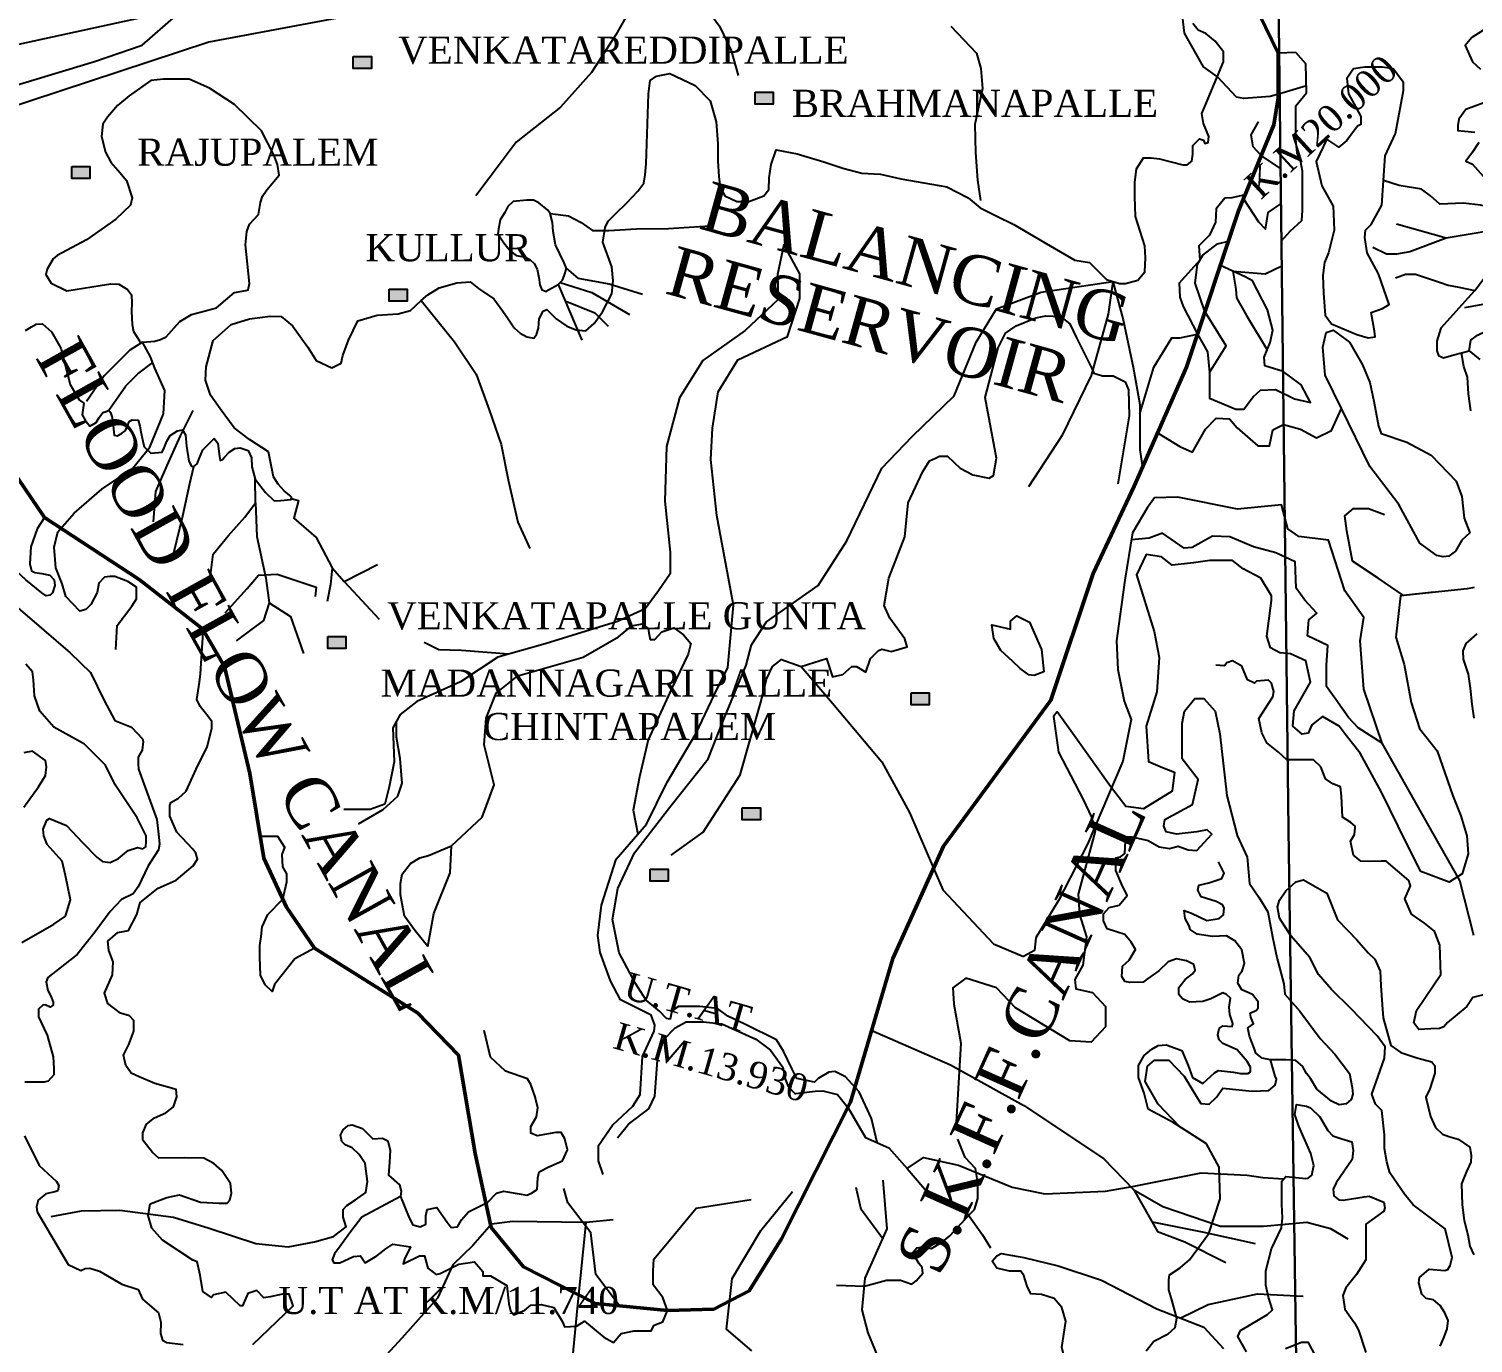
# Model space of a CAD drawing. Header units: millimetres. Extents: x 46 to 1858, y 42 to 1542.
# Drawn here: x 477.7 to 770.1, y 908.5 to 1174.5 of the extents above; entities that cross this region are included whole.
import ezdxf

# ---------------------------------------------------------------- set-up
doc = ezdxf.new("R2010")
doc.units = ezdxf.units.MM
doc.header["$MEASUREMENT"] = 0
for name, color, linetype in [('CONTOUR', 31, 'Continuous'), ('NALA', 4, 'Continuous'), ('TEXT', 7, 'Continuous')]:
    doc.layers.add(name, color=color, linetype=linetype)
for name, color, linetype, lineweight in [('FLOODFLOWCANAL', 4, 'Continuous', 50), ('RIVER', 4, 'Continuous', 25), ('ROAD', 1, 'Continuous', 25), ('TITLE', 7, 'Continuous', 30)]:
    doc.layers.add(name, color=color, linetype=linetype, lineweight=lineweight)
doc.styles.get("Standard").update_dxf_attribs({"font": 'times.ttf'})

msp = doc.modelspace()

# ---------------------------------------------------------------- hatches: boundary and pattern name
at = {"layer": 'TEXT'}
for points in [[(547.04, 1168.93), (543.38, 1168.93), (543.38, 1166.49), (547.04, 1166.49)], [(628.37, 1161.69), (624.7, 1161.69), (624.7, 1159.25), (628.37, 1159.25)], [(490.06, 1146.68), (486.4, 1146.68), (486.4, 1144.24), (490.06, 1144.24)], [(554.3, 1121.85), (550.63, 1121.85), (550.63, 1119.41), (554.3, 1119.41)], [(541.86, 1051.49), (538.2, 1051.49), (538.2, 1049.05), (541.86, 1049.05)], [(659.97, 1040.11), (656.3, 1040.11), (656.3, 1037.67), (659.97, 1037.67)], [(625.78, 1016.83), (622.11, 1016.83), (622.11, 1014.39), (625.78, 1014.39)], [(607.13, 1004.42), (603.47, 1004.42), (603.47, 1001.98), (607.13, 1001.98)]]:
    msp.add_hatch(color=256, dxfattribs=at).paths.add_polyline_path(points)

# ---------------------------------------------------------------- linework, layer by layer
at = {"layer": 'CONTOUR'}
for points in [[(477.01, 1113.45), (478.22, 1114.19), (479.16, 1114.73), (480.44, 1114.79), (482.32, 1113.18), (484.2, 1109.89), (486.08, 1102.51), (487.49, 1100.1), (487.96, 1099.36), (488.86, 1098.72), (488.47, 1096.36), (489.1, 1095.27), (490.04, 1094.09), (491.3, 1094.8), (491.92, 1095.81), (492.71, 1096.83), (493.34, 1097.07), (493.89, 1097.3), (494.2, 1096.83), (494.59, 1095.81), (494.75, 1094.17), (494.91, 1092.84), (494.99, 1092.29), (495.61, 1092.13), (496.48, 1092.6), (497.19, 1093.15), (497.73, 1094.17), (497.97, 1094.95), (498.6, 1095.34), (499.85, 1095.27), (500.17, 1094.09), (500.4, 1092.91), (500.8, 1091.03), (501.03, 1089.93), (502.37, 1088.6), (504.72, 1088.84), (505.11, 1089.7), (505.66, 1091.03), (506.29, 1092.21), (507.78, 1093.15), (508.8, 1093.31), (509.43, 1092.36), (509.59, 1090.01), (510.06, 1087.03), (510.61, 1086.01), (511.08, 1085.94), (511.79, 1086.48), (512.26, 1087.66), (512.89, 1089.31), (515.24, 1091.58), (515.95, 1090.64), (516.26, 1088.44), (516.42, 1087.11), (516.89, 1087.35), (517.28, 1087.82), (518.23, 1088.84), (519.4, 1089.54), (520.5, 1089.7), (522.07, 1089.15), (522.78, 1087.66), (522.86, 1085.86), (523.49, 1083.35), (525.61, 1080.68), (527.33, 1078.96), (528.63, 1079.04), (530.78, 1079.23), (530.88, 1079.7), (530.5, 1080.07), (529.38, 1081.01), (528.16, 1082.32), (527.22, 1083.81), (526.19, 1088.87), (522.35, 1091.4), (519.25, 1093.74), (516.44, 1097.58), (514.47, 1100.39), (513.44, 1103.38), (513.63, 1106.1), (515.03, 1111.4), (518.69, 1114.68), (522.35, 1115.8), (526.56, 1116.37), (528.81, 1116.27), (531.06, 1114.4), (534.16, 1110.09), (535.84, 1107.38), (539.03, 1105.88), (540.91, 1106.82), (541.28, 1108.41), (542.41, 1111.5), (544.28, 1115.43), (548.22, 1116.55), (552.44, 1116.83), (554.97, 1117.49), (557.12, 1119.55), (558.44, 1120.67), (560.78, 1122.08), (564.34, 1123.11), (567.06, 1123.29), (568.75, 1121.98), (571.84, 1119.83), (573.62, 1117.39), (574.75, 1115.8), (575.96, 1114.02), (577.18, 1112.9), (578.5, 1112.15), (579.9, 1111.87), (580.46, 1112.62), (580.84, 1113.93), (581.03, 1115.8), (581.78, 1117.39), (582.53, 1117.68), (584.45, 1115.82), (586.61, 1114.32), (588.48, 1113.57), (590.45, 1113.39), (592.14, 1114.89), (593.83, 1117.23), (595.7, 1120.88), (595.98, 1123.5), (595.7, 1126.31), (593.92, 1131.36), (594.39, 1134.27), (594.95, 1135.58), (596.45, 1137.07), (598.7, 1139.23), (600.95, 1141.66), (602.17, 1143.25), (602.45, 1144.94), (602.64, 1147.18), (603.13, 1161.37), (603.5, 1164.09), (604.72, 1164.93), (607.44, 1165.49), (612.59, 1163.06), (615.59, 1159.97), (616.81, 1155.66), (617.19, 1151.26), (617.19, 1147.7), (617.38, 1144.61), (617.66, 1142.37), (618.59, 1140.68), (621.03, 1139.56), (623.47, 1139.56), (626.47, 1140.68), (627.5, 1141.99), (627.59, 1144.33), (627.97, 1147.05), (629, 1150.04), (633.22, 1149.2), (638.65, 1147.61), (642.5, 1146.3), (646.34, 1145.27), (650.09, 1145.08), (654.21, 1144.14), (663.5, 1142.55), (667.81, 1140.31), (670.24, 1138.25), (673.53, 1136.66), (677.09, 1134.88), (684.43, 1130.62), (689.42, 1127.66), (692.39, 1127.19), (695.82, 1123.77), (698.47, 1122.99), (699.72, 1122.99), (702.21, 1123.61), (703.62, 1125.32), (703.77, 1128.13), (703.62, 1130.62), (701.74, 1136.54), (701.59, 1140.59), (701.59, 1143.39), (701.9, 1146.2), (703.3, 1148.38), (704.86, 1148.38), (706.58, 1148.22), (711.26, 1146.97), (712.19, 1146.97), (713.13, 1147.75), (713.29, 1149.15), (713.29, 1150.87), (714.69, 1152.27), (715.47, 1151.96), (715.78, 1151.33), (716.4, 1151.49), (716.56, 1152.74), (715.47, 1155.38), (715.16, 1157.41), (715.78, 1158.81), (719.55, 1167.83), (719.55, 1169.86), (717.84, 1172.04), (715.96, 1173.59), (714.41, 1174.22), (713.31, 1175.62)], [(772.38, 1174.39), (769.76, 1172.75), (768.45, 1171.12), (769.92, 1167.85), (771.56, 1166.38)], [(772.22, 1159.51), (768.61, 1158.2), (767.14, 1156.24), (766.98, 1154.93), (766.98, 1153.95), (770.42, 1153.63)], [(771.23, 1151.5), (769.92, 1149.54), (768.61, 1147.74), (769.92, 1147.09), (773.69, 1142.87)], [(770.9, 1122.11), (763.54, 1113.93), (762.72, 1111.32), (762.72, 1109.36), (763.05, 1108.38), (764.03, 1107.89), (766.16, 1108.54), (769.27, 1109.36), (771.4, 1107.56)], [(770.28, 1061.42), (768.84, 1061.18), (755.37, 1059.71), (754.41, 1051.34), (756.09, 1045.83), (757.53, 1038.17), (759.21, 1032.9), (762.8, 1028.36), (765.92, 1019.26), (767.6, 1015.19), (768.79, 1011.12), (769.03, 1007.53), (767.84, 1003.46), (765.2, 1001.78), (759.45, 1003.94), (756.57, 1009.68), (751.54, 1019.98), (747.22, 1027.88), (744.35, 1031.47), (742.91, 1033.38), (739.55, 1035.3), (737.4, 1033.62), (736.68, 1031.95), (735.48, 1031.71), (733.56, 1033.38), (733.8, 1036.49), (737.16, 1042.24), (736.2, 1046.55), (733.08, 1047.98), (730.92, 1048.22), (729.01, 1049.18), (728.29, 1051.58), (729.25, 1058.76), (729.25, 1059.71), (727.09, 1063.31), (723.49, 1065.22), (721.34, 1066.9), (716.78, 1066.9), (713.43, 1066.42), (709.11, 1065.94), (706.96, 1067.61), (703.84, 1068.09), (701.92, 1064.02), (705.52, 1052.53), (706.48, 1047.27), (706, 1040.32), (703.84, 1033.38), (704.32, 1026.2), (707.19, 1025), (709.59, 1024.05), (709.11, 1020.22), (703.36, 1016.63), (699.76, 1017.1), (696.65, 1021.17), (688.98, 1031.95), (685.86, 1036.26), (685.14, 1035.3), (686.1, 1028.12), (691.14, 1018.54), (692.81, 1014.95), (693.53, 1012.08), (690.12, 999.33), (690.36, 995.26), (691.8, 990.71), (691.08, 984.96), (689.4, 982.09), (689.64, 980.17), (693, 979.46), (695.63, 976.58), (695.63, 972.51), (692.76, 969.4), (688.44, 969.64), (677.42, 976.34), (673.58, 980.41), (667.35, 982.33), (664.71, 980.41), (664.95, 977.06), (666.39, 969.16), (665.43, 953.12)], [(471.78, 1060.41), (477.84, 1055.29), (486.05, 1048.21), (490.16, 1044.21), (492.93, 1038.57), (495.09, 1034.47), (498.48, 1033.13), (500.74, 1030.77), (500.84, 1030.26), (500.64, 1028.52), (499.81, 1027.08), (499.81, 1025.75), (499.92, 1024.62), (503.62, 1014.49), (504.04, 1010.9), (504.14, 1009.47), (503.93, 1008.34), (501.88, 1005.06), (499.83, 1000.85), (498.8, 999.42), (496.44, 998.29), (495.31, 997.06), (494.18, 995.83), (491.1, 991.73), (487.5, 987.11), (481.53, 982.49), (481.22, 981.57), (481.53, 979.83), (482.14, 978.7), (482.66, 977.47), (482.66, 976.85), (482.04, 976.44), (481.12, 976.85), (480.6, 976.96), (479.68, 976.03), (479.68, 974.49), (481.43, 970.8), (482.66, 966.39), (482.76, 964.03), (482.76, 962.8), (481.63, 961.47), (480.81, 961.26), (479.47, 961.26), (476.91, 961.26)], [(523.02, 908.18), (531.19, 916.01), (530.43, 918.37), (529.04, 918.37), (526.57, 917.83), (525.28, 917.62), (523.88, 919.12), (522.06, 918.47), (520.98, 916.01), (520.45, 916.01), (517.55, 918.8), (515.08, 918.26), (514.65, 917.72), (512.93, 918.9), (512.39, 922.23), (511.75, 924.91), (510.89, 925.23), (504.75, 929.27), (502.6, 931.73), (501.85, 934.31), (502.28, 936.67), (505.61, 937.95), (508.19, 938.49), (512.48, 936.99), (516.24, 936.77), (517.85, 936.77), (518.39, 937.42), (518.71, 938.81), (518.5, 940.74), (516.78, 943.42), (515.17, 944.82), (513.13, 945.89), (509.15, 946), (504, 945.89), (502.71, 947.07), (500.78, 949.54), (500.78, 951.04), (501.53, 952.75), (503.14, 954.04), (505.4, 955.11), (507.01, 956.29), (507.65, 958.33), (507.54, 959.83), (503.23, 960.99), (500.01, 962.39), (498.4, 963.14), (497.32, 964.64), (496.89, 966.78), (497.97, 968.93), (498.93, 971.61), (498.93, 973.75), (498.08, 974.72), (496.25, 975.25), (493.67, 977.18), (493.03, 979.33), (494.64, 982.98), (494.75, 985.66), (493.89, 987.91), (493.67, 989.84), (495.71, 991.56), (497.86, 991.98), (499.58, 995.2), (500.22, 997.67), (503.87, 1000.56), (507.53, 1002.17), (510.98, 1005.05), (511.84, 1006.44), (511.51, 1007.62), (510.87, 1008.48), (507.65, 1011.91), (506.25, 1015.13), (506.25, 1017.27), (506.47, 1017.91), (507.97, 1018.77), (509.58, 1020.17), (511.94, 1025.42), (513.77, 1029.07), (514.74, 1032.93), (514.74, 1034.32), (513.98, 1035.29), (512.37, 1037.33), (511.73, 1038.72), (512.27, 1042.26), (512.48, 1043.97), (513.02, 1052.31)], [(770.79, 1052.04), (768.56, 1050.12), (767.96, 1048.6), (768.06, 1046.89), (769.07, 1043.86), (769.47, 1041.03), (769.78, 1037.8), (770.18, 1034.98)], [(772.42, 979.02), (769.99, 978.41), (768.78, 976.6), (764.84, 973.37), (764.13, 972.46), (763.22, 972.16), (761.5, 972.06), (759.08, 971.95), (758.06, 973.27), (758.57, 975.79), (760.39, 978.52), (763.52, 983.06), (763.32, 989.01), (762.21, 991.84), (760.19, 993.45), (757.56, 995.27), (756.25, 998.4), (757.36, 1001.02), (757.05, 1002.13), (752.48, 1006.05), (751.47, 1006.05), (749.14, 1005.95), (747.33, 1006.05), (745.81, 1007.26), (745.2, 1010.09), (746.01, 1011.4), (746.21, 1012.81), (746.21, 1013.12), (745.3, 1013.82), (743.59, 1014.93), (743.38, 1019.17), (743.18, 1021.09), (741.67, 1021.7), (740.15, 1022.71), (739.24, 1025.13), (737.72, 1026.54), (734.59, 1026.54), (732.37, 1026.54), (730.65, 1028.06), (728.33, 1029.97), (727.31, 1031.99), (726.71, 1034.92), (728.63, 1037.95), (729.54, 1039.26), (729.74, 1040.37), (729.24, 1042.08), (728.63, 1042.69), (726.18, 1042.46), (725.78, 1042.05), (724.36, 1042.76), (723.25, 1045.48), (721.33, 1046.59), (720.22, 1046.19), (719.71, 1045.59), (718, 1045.69)], [(476.27, 989.57), (482.79, 993.29), (485.15, 994.86), (486.13, 998.2), (485.15, 1003.1), (484.46, 1006.05), (481.42, 1009.39), (480.73, 1011.15), (480.63, 1012.53), (481.32, 1014.3), (481.91, 1014.69), (485.35, 1013.22), (488.59, 1009.78), (491.44, 1006.83), (492.62, 1005.95), (494.19, 1005.76), (495.87, 1006.54), (496.65, 1007.23), (497.83, 1008.21), (499.7, 1008.8), (500.78, 1008.5), (501.37, 1008.9), (501.47, 1009.98), (501.47, 1011.15), (499.6, 1014.79), (495.18, 1021.46), (493.21, 1025.49), (488.98, 1029.71), (482.78, 1033.13), (479.93, 1036.37), (478.85, 1039.51), (478.65, 1042.75), (478.45, 1044.32), (477.08, 1045.89)], [(703.88, 906.93), (705.41, 908.83), (708.33, 910.35), (709.73, 911.62), (710.11, 913.53), (709.09, 917.21), (708.46, 919.24), (708.46, 921.27), (708.58, 922.29), (710.74, 923.68), (712.65, 925.33), (716.59, 930.67), (718.88, 937.64), (718.62, 944.11), (716.08, 948.81), (709.34, 953.12), (704.26, 955.79), (703.5, 959.09), (702.35, 962.26), (702.35, 964.68), (703.5, 966.71), (705.02, 967.98), (706.29, 968.74), (707.94, 968.87), (711.12, 967.72), (712.39, 964.68), (713.28, 962.26), (715.32, 960.99), (717.73, 963.15), (718.49, 963.66), (721.55, 963.28), (722.94, 963.03), (724.47, 963.03), (724.98, 963.41), (724.98, 964.3), (724.34, 965.44), (722.31, 967.85), (719.38, 969.12), (718.62, 969.88), (718.37, 970.9), (718.62, 972.17), (719.38, 972.67), (721.29, 972.55), (721.42, 973.18), (720.78, 974.96), (720.66, 976.48), (720.91, 978.26), (720.15, 979.02), (719.38, 979.4), (716.97, 978.13), (715.32, 977.63), (712.65, 977.5), (711.25, 978.13), (710.49, 979.02), (710.49, 980.42), (711.76, 982.07), (713.28, 983.21), (713.79, 983.97), (713.54, 985.12), (712.01, 985.88), (709.98, 986.26), (708.33, 985.62), (706.42, 983.85), (704.13, 982.2), (703.24, 981.56), (700.57, 981.43), (699.55, 981.69), (698.92, 982.7), (699.05, 984.74), (700.44, 986), (701.7, 988.13), (700.81, 989.66), (699.54, 991.18), (697.89, 991.69), (695.98, 992.32), (695.22, 993.97), (695.22, 995.37), (696.36, 996.64), (698.4, 997.15), (700.05, 999.05), (698.91, 1001.46), (697.76, 1004.13), (697.76, 1006.67), (698.65, 1006.92), (699.54, 1007.56), (699.67, 1010.09), (700.05, 1010.98), (700.94, 1010.98), (704.25, 1010.22), (706.53, 1008.95), (708.57, 1008.57), (710.35, 1009.08), (712.38, 1008.32), (714.16, 1008.19), (717.17, 1011.47), (716.24, 1012.39), (714.16, 1011.93), (710, 1011.47), (707.91, 1011.93), (707.45, 1013.09), (707.68, 1014.47), (713.23, 1017.48), (714.39, 1022.56), (711.15, 1026.72), (711.15, 1029.72), (711.15, 1033.88), (711.62, 1036.42), (713.7, 1038.97), (715.55, 1038.97), (717.86, 1036.42), (718.79, 1031.8), (720.18, 1019.33), (722.26, 1011.24), (724.34, 1006.85), (724.8, 1001.53), (726.65, 998.76), (728.5, 995.76), (729.43, 990.68), (730.35, 986.52), (731.74, 981.2), (731.97, 979.12), (734.98, 975.66), (739.09, 970.14), (742.06, 966.94), (745.03, 963.06), (745.6, 960.21), (745.71, 958.84), (745.37, 957.81), (744.34, 956.9), (742.97, 956.67), (741.37, 957.47), (738.4, 959.87), (737.15, 962.04), (736.35, 963.06), (735.55, 964.55), (734.17, 965.69), (732.12, 965.8), (729.03, 965.8), (727.32, 966.14), (726.06, 967.17), (725.72, 968.2), (724.81, 970.59), (724.46, 972.31), (725.61, 973.1), (725.04, 974.47), (724.92, 975.27), (726.18, 975.84), (726.52, 976.3), (726.52, 977.55), (725.38, 979.04), (723.21, 979.95), (722.41, 981.32), (722.64, 982.92), (723.32, 983.83), (723.78, 985.31), (723.21, 988.05), (721.84, 989.88), (720.12, 990.9), (717.27, 990.79), (714.18, 991.25), (712.81, 992.16), (712.58, 992.96), (711.78, 994.44), (711.55, 996.04), (713.04, 995.47), (716.12, 993.98), (718.64, 994.44), (719.55, 995.13), (719.67, 996.61), (719.32, 997.18), (718.07, 997.86), (714.98, 998.78), (714.3, 1000.15), (714.52, 1001.17), (716.58, 1001.63), (719.21, 1002.54), (719.67, 1003.57), (718.51, 1005.92)], [(476.7, 1016.95), (479.63, 1021.04), (481.09, 1023.38), (481.29, 1025.13), (481.09, 1026.4), (478.47, 1028.32), (476.71, 1027.93)], [(763.41, 907.81), (764.12, 909.52), (764.83, 911.34), (765.03, 913.06), (764.32, 914.57), (763.41, 916.08), (762, 917.19), (760.58, 917.5), (759.67, 918.4), (759.07, 920.63), (759.17, 921.74), (761.19, 923.45), (764.32, 923.15), (764.93, 923.35), (765.44, 924.16), (765.84, 925.77), (764.42, 931.61), (757.95, 936.46), (756.14, 938.58), (753.2, 942.92), (752.6, 945.14), (752.09, 947.86), (752.09, 950.59), (751.59, 955.53), (750.27, 956.85), (749.57, 958.86), (752.09, 966.13), (752.27, 968.43), (750.65, 970.65), (745.4, 976.1), (741.36, 980.04), (738.73, 983.06), (737.01, 986.49), (733.17, 990.94), (730.84, 994.47), (730.44, 996.79), (730.84, 998.1), (732.16, 1000.02), (734.18, 1001.84), (735.7, 1002.24), (740.45, 999.52), (742.57, 994.17), (746.51, 990.13), (748.83, 987.5), (750.15, 986.19), (751.26, 983.77), (751.36, 980.84), (751.66, 976.91), (751.87, 974.28), (753.38, 968.73), (755.4, 967.32), (758.64, 966.21), (761.67, 965.4), (762.27, 964.59), (762.27, 963.08), (761.26, 959.95), (760.46, 958.23), (761.4, 954.31), (762.41, 952.09), (763.83, 950.78), (765.14, 950.27), (767.06, 949.77), (769.39, 948.15), (769.69, 946.44), (769.59, 945.12), (768.68, 943.21), (767.67, 940.68), (767.87, 936.44), (768.27, 933.31), (768.98, 930.39), (769.39, 928.07), (770.19, 926.35)], [(724.17, 906.68), (722.46, 909.81), (722.96, 911.02), (728.41, 914.22), (729.42, 915.23), (728.61, 917.75), (728.1, 920.17), (728.1, 923.1), (729.22, 927.54), (731.24, 931.78), (731.44, 933.8), (731.34, 936.53), (731.34, 941.27), (732.15, 942.18), (736.19, 941.77), (736.69, 941.87), (737.4, 942.48), (737.81, 944.4), (737.2, 946.82), (734.77, 952.37), (733.97, 954.74), (734.28, 956.76), (736.3, 956.46), (737.11, 956.06), (739.03, 954.24), (740.64, 951.51), (741.65, 950.4), (743.47, 949.8), (745.49, 949.19), (745.8, 947.48), (745.6, 945.66), (742.36, 940.92), (741.75, 939.6), (741.86, 938.29), (742.87, 937.48), (743.78, 937.38), (748.02, 938.09), (749.03, 938.19), (751.96, 936.98), (752.16, 935.87), (751.96, 935.16), (748.32, 932.54), (748.32, 931.23), (748.32, 929.61), (748.34, 925.3), (746.42, 922.37), (744.29, 919.65), (743.69, 918.13), (744.09, 915.31), (746.01, 912.58), (746.82, 911.07), (748.34, 906.53)], [(476.8, 950.39), (479.78, 944.44), (483.27, 941.16), (483.79, 940.34), (483.58, 939.32), (482.97, 939.11), (481.12, 938.7), (479.58, 937.37), (479.27, 936.03), (479.37, 935.01), (485.64, 924.36), (488.2, 923.13), (489.13, 923.54), (490.05, 923.64), (492, 923.02), (496.52, 920.36), (499.81, 919.33), (500.73, 917.38), (503.92, 914.62), (504.43, 912.67), (504.33, 910.41), (504.74, 909.08), (505.66, 908.56), (508.95, 908.15)], [(738.22, 905.77), (736.7, 908.59), (735.29, 908.59), (732.06, 907.28)]]:
    msp.add_lwpolyline(points, dxfattribs=at)
for points in [[(750.09, 1113.31), (749.43, 1117.07), (751.72, 1117.88), (753.03, 1118.7), (750.91, 1124.91), (748.61, 1129.16), (748.12, 1132.27), (748.29, 1133.74), (749.43, 1134.89), (751.56, 1138.81), (752.22, 1148.78), (754.34, 1153.36), (755.33, 1158.75), (755.98, 1162.02), (755.98, 1163.66), (753.85, 1166.44), (751.72, 1166.76), (748.12, 1166.76), (745.83, 1166.44), (744.52, 1164.47), (744.85, 1161.37), (746, 1159.24), (747.3, 1156.79), (747.3, 1155.16), (746.65, 1154.83), (744.52, 1151.89), (742.89, 1150.58), (740.43, 1152.21), (738.3, 1147.64), (739.45, 1142.73), (741.74, 1138.65), (741.9, 1133.74), (740.76, 1129.16), (739.94, 1127.2), (739.61, 1124.59), (739.78, 1120.99), (740.1, 1116.58), (741.41, 1114.78), (746.49, 1112.65), (748.78, 1112), (750.25, 1112.16)], [(505.47, 1112.18), (508.26, 1115.24), (510.6, 1116.67), (515.72, 1118.02), (519.31, 1121.16), (521.65, 1121.52), (522.1, 1121.7), (522.37, 1122.96), (521.56, 1130.77), (521.83, 1133.46), (522.37, 1134.99), (524.17, 1136.96), (524.62, 1139.38), (524.98, 1140.64), (525.88, 1141.9), (528.39, 1144.91), (528.03, 1147.06), (527.31, 1149.04), (524.8, 1153.88), (519.31, 1159.18), (514.28, 1162.5), (510.15, 1164.3), (507.72, 1164.3), (504.93, 1164.3), (502.42, 1164.03), (498.01, 1160.98), (495.67, 1159), (493.61, 1156.67), (492.71, 1155.23), (492.44, 1152.72), (493.25, 1149.57), (494.33, 1147.51), (496.21, 1145.36), (497.47, 1143.83), (498.64, 1140.33), (498.28, 1138.8), (495.31, 1136.02), (489.38, 1131.8), (483.45, 1128.66), (482.64, 1127.94), (481.38, 1125.87), (481.11, 1124.8), (482.19, 1123), (485.42, 1121.49), (492.16, 1122.57), (494.32, 1122.93), (495.93, 1122.84), (497.64, 1121.76), (498.45, 1120.69), (498.54, 1118.98), (498.45, 1117.27), (498.63, 1114.67), (498.9, 1113.23), (500.07, 1111.35), (500.16, 1111.08), (500.7, 1111.08), (503.21, 1111.26), (504.38, 1111.62)], [(767.78, 1071.04), (766.47, 1068.75), (765.16, 1067.77), (764.01, 1067.61), (762.7, 1067.93), (759.26, 1070.38), (755.01, 1078.23), (749.12, 1085.91), (743.39, 1097.68), (740.11, 1104.39), (739.62, 1110.11), (740.28, 1113.05), (741.75, 1113.54), (745.02, 1111.09), (747.64, 1106.51), (749.12, 1102.92), (749.93, 1099.16), (750.92, 1094.09), (751.41, 1092.62), (756.65, 1090.82), (761.56, 1088.2), (766.63, 1082.97), (767.78, 1079.87), (768.27, 1075.45), (769.41, 1072.51)]]:
    msp.add_lwpolyline(points, close=True, dxfattribs=at)
at = {"layer": 'FLOODFLOWCANAL'}
msp.add_lwpolyline([(474.34, 1085.25), (480.9, 1075.57), (500.02, 1063.03), (512.86, 1053.05), (517.29, 1045.42), (522.43, 1023.76), (525.28, 1006.66), (529.85, 996.69), (535.55, 988.42), (556.38, 975.31), (564.66, 966.76), (568.08, 946.82), (571.29, 931.87), (577.85, 923.89), (592.4, 916.48), (606.96, 915.05), (616.37, 915.34), (623.51, 919.04), (630.07, 929.59), (644.05, 957.23), (652.61, 986.3), (662.88, 1009.09), (684.6, 1038.6), (693.16, 1064.25), (701.43, 1081.92), (712.03, 1106.06), (722.59, 1137.69), (729.72, 1155.08), (730.58, 1160.49), (730.58, 1169.61), (725.44, 1180.15)], dxfattribs=at)
at = {"layer": 'NALA'}
for points in [[(586.11, 1232.54), (588.43, 1229.86), (591.09, 1226.85), (592.99, 1221.35), (593.67, 1215.85), (593.93, 1213.27), (594.36, 1211.3), (595.83, 1209.58), (597.29, 1208.63), (598.84, 1205.97), (600.04, 1203.56), (603.15, 1192.31), (604.87, 1189.38), (610.72, 1183.54), (614.33, 1179.41), (617.52, 1175.03), (619.84, 1170.13), (621.3, 1165.06)], [(604.87, 1189.38), (601.25, 1181.74), (596.52, 1173.31), (591.62, 1165.66), (585.29, 1158.69), (576.38, 1151.58), (570.86, 1144.28), (568.19, 1140.72)], [(736.31, 1162.99), (730.9, 1161.37), (729, 1160.85), (723.66, 1160.45), (722.19, 1160.71), (718.3, 1164.83), (715.51, 1166.85), (711.63, 1173.66), (710.83, 1180.59), (709.49, 1186.87)], [(664.31, 1175.08), (669.52, 1169.62), (670.42, 1166.52), (670.72, 1162.43), (669.22, 1155.15), (669.32, 1149.46), (669.72, 1143.88), (670.32, 1139.78)], [(721.4, 1125.48), (727.93, 1124.9), (727.93, 1124.9), (731.31, 1126.51), (731.28, 1129.18), (731.25, 1131.58), (731.25, 1131.58), (733, 1133.57), (735.41, 1135.71), (735.54, 1137.71), (735.54, 1140.24), (735.54, 1145.71), (735.14, 1147.85), (734.47, 1149.45), (734.2, 1152.12), (734.2, 1155.59), (734.2, 1158.92), (734.2, 1158.92), (736.34, 1161.59), (736.21, 1167.46), (734.2, 1169.73), (730.58, 1169.61)], [(723.58, 1140.12), (726.59, 1135.44), (728.06, 1133.97), (728.06, 1133.97), (728.59, 1137.31), (731.16, 1139.06), (731.16, 1139.06), (731.12, 1142.36), (731.11, 1143.56), (731.08, 1146.25), (727.17, 1148.87), (725.52, 1150.65), (725.12, 1153.05), (726.59, 1155.72), (726.59, 1155.72)], [(803.41, 1143.31), (796.37, 1140.1), (789.74, 1137.04), (778.69, 1134.5), (764.58, 1132.12), (757.27, 1129.4), (754.54, 1128.89), (752.5, 1128.89), (749.78, 1130.25)], [(774.51, 1138.13), (771.58, 1138.8), (768.09, 1139.22), (768.09, 1139.22), (763.33, 1139.01), (763.33, 1139.01), (761.43, 1140.7), (761.43, 1140.7), (759.63, 1142.07), (755.09, 1142.81), (751.89, 1143.79)], [(716.7, 1104.98), (720.04, 1110.32), (715.78, 1117.3), (713.76, 1123), (714.29, 1126.87), (715.36, 1128.73), (718.3, 1131), (720.54, 1131.55), (721.26, 1133.71), (723.58, 1140.12), (723.91, 1140.92), (721.24, 1140.34), (719.77, 1140.21), (718.04, 1138.07), (717.9, 1135.41), (717.9, 1135.41), (716.7, 1132.74), (716.7, 1132.74), (714.56, 1130.6), (714.75, 1127.66), (710.55, 1123), (710.69, 1120.2), (711.36, 1118.33), (714.24, 1112.7)], [(583.26, 1137.14), (586.95, 1136.65), (589.5, 1135.3), (591.77, 1133.67), (595.11, 1133.67), (600.71, 1134.03), (607.16, 1134.1), (615.53, 1134.67)], [(754.34, 1124.1), (756.35, 1124.84), (758.36, 1124.84), (763.43, 1123.15), (765.02, 1122.62), (767.13, 1122.2), (770.41, 1121.56), (771.89, 1123.5), (772.87, 1124.89), (778.13, 1128.43), (778.97, 1130.01), (780.92, 1135.01)], [(764.58, 1132.12), (754.54, 1135.01)], [(789.74, 1137.04), (786.51, 1130.25), (783.28, 1125.33), (775.8, 1121.93), (772.74, 1118.88), (768.32, 1118.03)], [(593.93, 942.56), (593.04, 945.36), (593.04, 948.46), (595.85, 952.59), (599.99, 956.43), (601.46, 958.79), (601.91, 966.46), (604.27, 971.62), (604.42, 972.8), (603.68, 974.87), (597.48, 977.97), (595.41, 981.8), (593.34, 987.55), (592.9, 990.95), (593.6, 997.11), (596.56, 1006.4), (602.76, 1013.49), (606.9, 1022.04), (612.8, 1031.93), (616.5, 1039.75), (619.16, 1045.2), (620.35, 1057.84), (616.95, 1075.99), (615.77, 1087.35), (616.07, 1093.69), (617.25, 1101.03), (621.24, 1107.52), (631.28, 1112.24), (633.79, 1119.91), (633.79, 1124.93), (630.54, 1130.83), (629.22, 1124.78), (629.36, 1119.76), (622.72, 1113.42), (614.15, 1107.37), (609.42, 1099.85), (606.76, 1089.96), (606.47, 1078.9), (607.5, 1068.59), (607.5, 1064.16), (605.14, 1060.77), (602.48, 1057.08), (596.87, 1054.57), (582.24, 1050), (572.64, 1047.34), (565.11, 1042.33), (556.24, 1038.34), (552.85, 1035.69), (551.37, 1033.03), (551.67, 1026.1), (550.63, 1021.08), (549.74, 1017.54), (546.79, 1016.51), (541.47, 1016.51)], [(586.52, 1126.02), (588.86, 1124.04), (595.18, 1122.91), (601.91, 1120.78)], [(714.24, 1112.7), (716.3, 1109.12), (716.7, 1104.98), (716.7, 1099.78), (722.04, 1097.51), (723.65, 1097.51), (725.52, 1100.05), (726.99, 1101.38), (730.06, 1101.51), (733.93, 1099.65), (737.14, 1098.85), (737.14, 1098.85), (735.27, 1102.45), (731.57, 1105.13), (727.92, 1106.32), (727.79, 1108.05), (728.99, 1110.99), (729.53, 1113.52), (728.46, 1117.66), (725.38, 1123.53), (723.91, 1124.33), (718.89, 1126.63)], [(584.82, 1122.77), (589.64, 1111.51)], [(585.28, 1123.19), (591.63, 1121.14), (599.29, 1116.68)], [(649.41, 949.05), (648.24, 953.93), (645.78, 959.3), (643.02, 962.37), (640.87, 963.44), (639.64, 963.29), (637.49, 962.06), (636.73, 961.3), (633.19, 962.06), (632.12, 964.06), (630.43, 967.58), (629.05, 969.88), (622.75, 972.95), (619.22, 974.64), (617.07, 976.17), (613.54, 976.63), (609.24, 976.63), (607.86, 975.71), (607.55, 974.02), (606.78, 974.18), (605.4, 975.56), (602.64, 977.86), (600.49, 981.23), (597.22, 987.48), (595.84, 994.22), (596.91, 1000.51), (600.29, 1007.72), (607.66, 1017.23), (615.18, 1026.73), (618.1, 1034.09), (622.88, 1045.71), (623.95, 1049.85), (627.02, 1054.45), (637.47, 1061.81), (643.3, 1070.86), (650.36, 1085.58), (656.5, 1092.02), (664.98, 1100.23), (669.43, 1111.12), (673.58, 1117.87), (682.64, 1121.24), (697.14, 1123.38), (696.15, 1116.79), (692.77, 1104.37), (686.78, 1092.1), (680.03, 1081.83)], [(697.14, 1123.38), (699.22, 1115.58), (701.24, 1106), (702.59, 1098.44), (702.59, 1089.26), (703.1, 1085.71)], [(721.4, 1125.48), (722.04, 1121.8), (722.18, 1120.06), (724.18, 1116.46), (728.39, 1109.52)], [(557.12, 1119.55), (563.85, 1111.15), (568.28, 1104.58), (570.88, 1097.41), (573.33, 1090.39), (574.7, 1083.21), (576.69, 1074.66), (579.14, 1069.32)], [(586.25, 1119.44), (592.27, 1117.03), (594.96, 1114.34)], [(769.61, 1097.22), (769.14, 1100.66), (769.14, 1100.66), (768.9, 1103.99), (768.19, 1106.13), (767.71, 1108.95), (769.27, 1109.36), (769.61, 1111.47), (770.92, 1112.54), (772.47, 1113.25), (773.78, 1113.37), (773.78, 1113.37), (774.44, 1117.45)], [(634.05, 1045.43), (639.18, 1047.06), (640.35, 1043.34), (642.45, 1043.8), (644.31, 1045.43), (645.25, 1045.43), (647.11, 1044.27), (648.05, 1047.06), (649.68, 1048.69), (650.38, 1048.93), (652.24, 1048.46), (655.51, 1049.39), (655.04, 1051.02), (652.01, 1055.22), (650.84, 1057.75), (651.79, 1063.29), (655.03, 1071.66), (655.71, 1078.54), (658.68, 1084.88), (660.03, 1087.04), (661.25, 1087.58), (662.06, 1087.99), (663.68, 1087.99), (666.25, 1085.56), (668.81, 1084.21), (672.06, 1083.53), (673, 1084.07), (673.55, 1087.58), (671.25, 1099.87), (673.94, 1109.91), (675.43, 1112.88), (677.59, 1114.37), (681.51, 1115.99), (683.54, 1116.39), (686.51, 1116.26), (688.4, 1114.77), (689.76, 1111.94), (692.86, 1105.73), (693.27, 1104.79), (695.03, 1104.25), (697.19, 1104.25), (699.62, 1103.03), (700.3, 1101.41), (700.43, 1096.15), (698.13, 1082.38)], [(495.34, 1048.87), (495.57, 1053.73), (498.58, 1057.66), (499.51, 1059.16), (499.51, 1061.47), (497.77, 1062.63), (495.11, 1063.67), (494.07, 1063.67), (493.03, 1063.55), (491.87, 1062.28), (491.52, 1060.43), (490.25, 1058.01), (489.21, 1056.96), (488.05, 1056.62), (485.16, 1059.62), (484.46, 1062.17), (483.19, 1065.4), (482.84, 1069.56), (483.54, 1072.68), (486.89, 1076.5), (492.45, 1081.35), (498.7, 1085.52), (502.19, 1089.85), (504.97, 1096.56), (505.2, 1101.3), (503.23, 1105.8), (502.3, 1108.12), (500.7, 1111.08), (498.14, 1109.5), (492.93, 1104.3), (489.34, 1099.1)], [(702.59, 1096.55), (705.43, 1106), (709.08, 1111.94), (710.7, 1111.94), (714.24, 1112.7)], [(493.89, 1097.3), (497.33, 1102.22), (499.76, 1104.65), (502.77, 1106.96)], [(510.87, 1097.25), (508.32, 1092.16), (505.66, 1086.15), (503.35, 1080.84), (502.88, 1074.71)], [(706.18, 1092.75), (710.69, 1089.99), (713.23, 1088.79), (713.23, 1088.79), (715.9, 1093.46), (718.04, 1095.73), (720.71, 1095.6), (722.31, 1093.73), (726.45, 1090.13), (726.45, 1090.13), (728.86, 1090.13), (729.53, 1093.33), (731.7, 1094.39), (735.14, 1093.46), (738.34, 1091.73), (738.34, 1091.73), (741.42, 1093.2), (743.39, 1097.68)], [(507.05, 1068.41), (508.9, 1075.92), (510.29, 1082.51), (511.08, 1085.94)], [(514.57, 1064.36), (515.04, 1068.18), (518.05, 1071.88), (521.4, 1075.69), (523.6, 1078.58), (523.49, 1083.35)], [(530.83, 1079.46), (532.28, 1079.04), (531.36, 1075.46), (535.87, 1071.53), (539.11, 1065.4), (541.54, 1062.63), (548.6, 1055)], [(770.22, 990.97), (767.36, 1002.09), (761.94, 1011.64), (751.66, 1029.88), (747.95, 1040.86), (747.22, 1050.65), (747.93, 1055.36), (744.08, 1060.77), (740.8, 1071.04), (734.8, 1071.75), (732.52, 1073.32), (731.24, 1078.16), (722.39, 1077.31), (710.26, 1079.73), (705.55, 1079.59), (704.12, 1077.59), (701.12, 1072.46), (699.55, 1062.91), (697.84, 1050.65), (698.12, 1044.81), (699.41, 1038.4), (700.84, 1034.69), (699.12, 1026.28), (691.97, 1009.48), (686.11, 998.08), (681.55, 990.53), (681.26, 987.96), (679.07, 986.72)], [(523.6, 1078.58), (523.83, 1071.76), (525.69, 1063.32), (526.38, 1058.35), (525.22, 1054.77), (519.67, 1050.61)], [(762.11, 1060.45), (755.96, 1059.78), (750.8, 1063.31), (745.67, 1066.73), (744.5, 1072.87), (744.1, 1075.94), (745.84, 1077.41), (748.91, 1077.41), (752.12, 1076.21)], [(480.9, 1075.57), (479.37, 1073.33), (478.1, 1069.63), (477.87, 1066.21), (478.21, 1064.82), (478.91, 1064.48), (480.3, 1064.25), (481.92, 1063.9), (482.84, 1062.98), (482.96, 1061.82), (482.5, 1060.32), (482.03, 1059.85), (481.22, 1059.74), (480.3, 1060.32), (477.06, 1062.98), (475.2, 1064.71), (474.16, 1064.71), (472.66, 1063.09), (469.07, 1060.43), (467.57, 1058.35)], [(751.66, 1029.88), (746.8, 1033.01), (744.8, 1035.14), (742.27, 1038.74), (740.4, 1041.41), (740.4, 1045.67), (740.67, 1049.67), (740.67, 1049.67), (736.53, 1051.67), (736.53, 1051.67), (736.8, 1054.86), (738.4, 1056.2), (736, 1058.86), (734.26, 1061.26), (734, 1066.59), (730.13, 1068.46), (725.59, 1069.65), (720.79, 1071.65), (717.32, 1071.79), (713.18, 1069.52), (711.58, 1069.39), (707.18, 1072.45), (704.51, 1071.39), (700.89, 1071.06)], [(517.47, 1056.27), (521.87, 1061.24), (524.18, 1063.9), (528, 1064.13), (535.87, 1061.47), (535.64, 1059.63)], [(539.11, 1065.4), (538.76, 1062.05), (538.07, 1058.58)], [(541.54, 1062.63), (548.25, 1066.1)], [(526.38, 1058.35), (530.66, 1055.58), (533.32, 1048.07)], [(683.14, 1044.38), (681.17, 1043.64), (680.14, 1043.73), (678.36, 1045.04), (676.86, 1046.44), (674.43, 1048.69), (673.02, 1051.12), (672.65, 1053.84), (672.65, 1053.84), (676.39, 1053), (676.39, 1054.59), (677.71, 1055.71), (677.71, 1055.71), (680.24, 1054.4), (682.67, 1048.88), (683.14, 1044.38)], [(558.45, 988.73), (559.69, 995.45), (562.98, 1003.68), (563.26, 1009.16), (569.44, 1014.92), (571.91, 1021.5), (569.85, 1029.59), (570.26, 1034.94), (572.32, 1040.01), (576.71, 1043.51), (589.89, 1047.35), (597.03, 1051.46), (599.78, 1053.66), (601.84, 1054.07), (603.07, 1053.11), (603.21, 1052.28), (603.48, 1050.91), (604.44, 1050.91), (605.82, 1052.42), (608.29, 1053.24), (610.21, 1051.87), (611.72, 1050.09), (611.17, 1047.9), (607.88, 1041.04), (603.07, 1030.62), (601.29, 1023.08), (600.05, 1016.36), (601, 1011.48)], [(574.78, 1047.93), (565.26, 1048.67), (560.68, 1048.82), (557.72, 1050.29)], [(607.69, 1007.23), (614.22, 1011.88), (621.69, 1023.53), (625.89, 1038.21), (627.05, 1042.87), (628.22, 1045.43), (630.08, 1046.83), (634.05, 1045.43), (640.35, 1037.98), (650.38, 1026.1), (655.98, 1015.85), (662.74, 1000.24), (673, 989.29), (679.07, 986.72)], [(544.43, 1013.56), (549.45, 1016.51), (552.4, 1019.16), (553.29, 1021.82), (552.85, 1026.83), (552.11, 1031.11), (552.11, 1034.36)], [(529.09, 998.33), (529.92, 1001.81), (529.92, 1003.47), (529.09, 1004.88), (529.09, 1004.88), (529.01, 1007.37), (529.5, 1008.79), (529.5, 1008.79), (528.09, 1011.03), (524.55, 1011.01)], [(558.45, 988.73), (555.88, 991.95), (553.77, 994.9), (552.93, 999.21), (552.93, 1001.52), (553.24, 1003.41), (554.93, 1005.52), (556.82, 1006.67), (558.61, 1007.2), (563.26, 1009.16)], [(535.55, 988.42), (531.55, 986.26), (527.41, 981.07), (526.94, 979.66), (525.52, 980.96), (524.58, 982.96), (524.58, 982.96), (524.46, 986.62), (524.46, 988.98), (524.7, 990.75), (524.93, 992.75), (526.11, 995.23), (529.09, 998.33)], [(596.85, 950), (599.07, 952.77), (603.18, 955.88), (604.4, 958.43), (604.96, 965.76), (606.18, 969.86), (608.51, 972.31), (610.74, 973.53), (614.29, 973.53), (617.96, 973.08), (624.85, 969.98), (627.85, 967.76), (630.3, 964.31), (630.85, 961.76), (631.41, 960.43), (632.74, 958.99), (632.96, 958.99), (636.85, 959.43), (638.41, 959.54), (641.41, 958.76), (643.52, 956.1), (645.97, 951.88), (647.08, 950.11), (651.75, 948), (655.52, 943.78), (659.86, 938.67), (667.64, 934.79), (670.75, 930.35), (672.34, 927.75)], [(552.96, 938.15), (554.67, 933.83), (555.45, 932.39), (556.89, 932), (558.07, 932.52), (558.07, 934.22), (558.33, 935.53), (560.3, 935.92), (562.39, 932.92), (563.18, 931.87), (564.49, 932), (565.28, 933.44), (566.72, 935.01), (570.64, 936.97), (572.35, 938.8), (573.79, 939.19), (576.93, 938.67), (578.5, 938.41), (579.42, 938.8), (580.6, 939.59), (580.73, 941.94), (580.99, 943.12), (582.96, 944.17), (585.71, 945.34), (586.75, 947.57), (586.23, 949.79), (585.44, 951.1), (584.4, 951.1), (580.6, 950.44), (579.29, 950.97), (579.29, 952.28), (580.47, 954.24), (580.73, 956.07), (580.21, 958.29), (579.29, 960.78), (578.63, 961.95), (574.18, 963.52), (571.18, 966.35), (569.87, 971.72)], [(648.33, 971.76), (664.24, 964.82), (679.13, 956.54), (695.25, 945.8), (701.4, 939.51), (707.23, 936.14), (718.9, 932.15), (727.65, 932.15), (736.4, 932.92), (741.16, 931.69), (744.7, 929.55)], [(710.72, 952.24), (706.31, 956.84), (703.7, 961.44), (704.16, 964.51), (705.54, 965.74), (708.46, 965.74), (711.53, 962.52), (714.29, 958.07), (714.91, 957), (716.6, 956.84), (718.13, 958.22), (719.36, 960.06), (725.35, 959.45), (728.73, 959.6), (729.96, 960.68), (730.26, 961.9), (729.96, 962.52), (729.03, 965.8)], [(482.24, 934.09), (488.39, 935.27), (496.12, 935.4), (506.99, 933.96), (514.2, 931.74), (523.63, 928.6), (530.17, 927.95), (535.54, 928.99), (539.34, 930.04), (541.96, 932), (541.31, 933.96), (541.31, 935.53), (542.09, 936.32), (543.8, 937.49), (545.89, 938.93), (546.28, 941.16), (545.76, 944.82), (544.58, 946.65), (543.14, 947.96), (541.7, 948.61), (541.05, 949.27), (540.78, 950.57), (541.31, 951.62), (542.35, 952.54), (543.14, 952.67), (545.24, 951.88), (547.33, 949.79), (549.3, 949.92), (550.34, 949.4), (550.87, 947.44), (550.74, 945.08), (550.48, 942.46), (552.7, 940.5), (553.09, 939.19), (552.96, 938.15), (545.11, 933.96), (542.88, 931.08), (540.91, 928.34), (539.6, 926.51), (539.08, 925.33), (539.47, 924.68), (540.65, 924.68), (543.4, 925.98), (544.84, 926.11), (545.76, 924.68), (548.12, 926.11), (549.95, 927.55), (551.39, 928.47), (554.93, 927.95), (553.75, 925.46), (553.49, 924.54), (556.76, 926.11), (557.81, 926.11), (558.46, 923.63), (560.17, 922.32), (560.95, 922.58), (564.75, 924.41), (567.89, 924.94), (569.6, 922.97), (569.6, 922.06), (571.17, 922.06), (574.44, 920.1), (574.84, 916.43), (575.23, 915), (575.88, 914.21), (578.11, 915.13), (579.29, 916.17), (581.38, 916.3), (584, 915.65), (585.71, 912.77), (586.1, 911.73), (588.59, 911.86), (590.16, 912.9), (594.09, 909.63), (596.05, 908.59), (597.63, 910.42), (600.24, 910.94), (603.65, 910.94), (604.3, 912.12), (606.01, 912.77), (606.96, 915.05)], [(641.22, 920.2), (646.85, 919.99), (651.34, 921.2), (654.11, 921.2), (656.45, 920.42), (657.34, 921.09), (658.67, 922.64), (658.56, 923.75), (657.89, 924.53), (656.56, 926.75), (657.45, 927.75), (658.23, 927.86), (660.45, 927.64), (662.67, 928.97), (664.12, 930.19), (667.23, 933.52), (669.12, 935.52), (669.78, 937.74), (669.78, 940.96), (669.34, 943.84), (667.23, 946.06), (665.78, 949.72)], [(655.52, 943.78), (658.77, 946.01), (665.89, 944.46), (676.78, 940.02), (683.34, 938.68), (695.67, 939.24), (701.45, 940.24), (715.01, 942.9), (724.34, 942.46), (727.46, 942.01), (731.74, 941.72)], [(652.19, 899.43), (647.63, 910.51), (646.38, 915.17), (647.01, 921.59), (651.46, 931.61), (650.64, 941.44)], [(597.24, 916), (592.46, 922.38), (591.49, 930.76), (586.82, 936.88), (586.01, 939.78)], [(624.07, 906.92), (618.91, 911.26), (620.04, 921.57), (625.85, 931.24), (632.3, 939.13)], [(650.55, 929.56), (646.18, 935.54), (645.14, 939.99)], [(701.4, 939.51), (706.16, 931.08), (711.68, 928.93), (719.98, 924.79)], [(606.96, 915.05), (606.01, 917.71), (604.07, 920.29), (604.07, 923.02), (604.23, 925.44), (606.65, 928.34), (612.78, 935.75), (623.91, 937.52)], [(595.97, 933.44), (590.53, 932.89), (575.63, 933.11), (571.38, 932.57), (567.58, 928.22), (563.55, 924.31), (560.39, 917.57), (553.22, 909.49), (545.42, 901.02), (542.59, 891.48), (540.57, 881.26), (538.01, 875.82), (532.49, 871.51), (530.74, 865.73), (531.28, 859.82)], [(606.1, 847.44), (607.84, 855.91), (604.47, 863.19), (600.55, 872.54), (596.96, 879.71), (589.55, 891.74), (587.48, 902.17), (588.79, 915.54), (590.53, 932.89)], [(705.07, 933), (715.52, 930.93), (725.96, 928.63)], [(691.27, 900.5), (687.89, 903.41), (686.82, 907.55), (687.59, 912.92), (686.82, 915.68), (685.28, 917.52), (682.67, 918.29), (680.52, 918.44), (679.76, 919.97), (679.14, 922.12), (678.53, 923.04), (676.23, 923.04), (673.61, 923.65), (672.69, 925.03), (673.61, 926.11), (674.54, 926.57), (679.14, 925.8), (686.05, 924.11), (694.8, 921.2), (706.01, 915.37), (715.53, 911.69), (719.52, 907.4)], [(710.77, 913.53), (716.45, 916.29), (726.43, 918.44), (735.65, 917.98)]]:
    msp.add_lwpolyline(points, dxfattribs=at)
msp.add_lwpolyline([(572.63, 1133.04), (573.83, 1131.19), (575.18, 1129.5), (576.38, 1128.65), (578.23, 1128.29), (579.08, 1127.8), (580, 1127.02), (580.57, 1125.88), (580.92, 1124.18), (581.14, 1122.7), (581.56, 1121.7), (582.48, 1121.35), (582.91, 1121.7), (584.82, 1122.77), (585.74, 1123.62), (586.03, 1124.54), (586.52, 1126.02), (586.03, 1127.16), (584.33, 1130.77), (583.83, 1133.46), (583.69, 1135.3), (583.26, 1137.14), (582.77, 1137.78), (580.92, 1139.27), (579.86, 1139.84), (578.51, 1139.84), (575.75, 1139.55), (574.68, 1138.56), (574.04, 1137.36), (573.12, 1135.87), (572.77, 1133.96)], close=True, dxfattribs=at)
at = {"layer": 'RIVER'}
for points in [[(462.59, 1159.31), (491, 1167.89), (500.65, 1171.22), (507.49, 1177.18)], [(475.69, 1171.39), (503.89, 1177.54)]]:
    msp.add_lwpolyline(points, dxfattribs=at)
at = {"layer": 'ROAD'}
msp.add_lwpolyline([(1231.38, 1042.98), (1159.18, 1062.13), (1122.12, 1071.06), (1067.91, 1080.85), (1049.06, 1083.4), (1009.77, 1100.95), (991.56, 1108.6), (950.03, 1133.49), (904.98, 1157.74), (861.22, 1166.99), (843.01, 1172.1), (804.77, 1185.02), (761.01, 1202.89), (734.49, 1210.87), (690.4, 1209.91), (670.92, 1203.53), (644.08, 1191.09), (616.61, 1185.98), (601.27, 1183.43), (592.65, 1184.07), (569.01, 1182.15), (514.14, 1171.84), (459.83, 1153.97)], dxfattribs=at)
at = {"layer": 'TEXT'}
for points in [[(543.38, 1168.93), (547.04, 1168.93), (547.04, 1166.49), (543.38, 1166.49)], [(624.7, 1161.69), (628.37, 1161.69), (628.37, 1159.25), (624.7, 1159.25)], [(486.4, 1146.68), (490.06, 1146.68), (490.06, 1144.24), (486.4, 1144.24)], [(550.63, 1121.85), (554.3, 1121.85), (554.3, 1119.41), (550.63, 1119.41)], [(538.2, 1051.49), (541.86, 1051.49), (541.86, 1049.05), (538.2, 1049.05)], [(656.3, 1040.11), (659.97, 1040.11), (659.97, 1037.67), (656.3, 1037.67)], [(622.11, 1016.83), (625.78, 1016.83), (625.78, 1014.39), (622.11, 1014.39)], [(603.47, 1004.42), (607.13, 1004.42), (607.13, 1001.98), (603.47, 1001.98)]]:
    msp.add_lwpolyline(points, close=True, dxfattribs=at)
at = {"layer": 'TITLE'}
msp.add_lwpolyline([(748.42, 47.04), (743.53, 345.15), (740.02, 554.43), (736.18, 769.75), (732.67, 1012.43), (729.52, 1276.76), (730.22, 1489.6), (729.16, 1539)], dxfattribs=at)

# ---------------------------------------------------------------- texts
at = {"layer": 'TEXT'}
for s, height, p in [('VENKATAREDDIPALLE', 5.4898, (552.44, 1167.47)), ('BRAHMANAPALLE', 5.4898, (632.12, 1156.7)), ('RAJUPALEM', 5.49, (499.62, 1146.81)), ('KULLUR', 5.49, (545.84, 1127.47)), ('VENKATAPALLE GUNTA', 5.4898, (550.22, 1052.96)), ('MADANNAGARI PALLE', 5.4898, (548.9, 1039.33)), ('CHINTAPALEM', 5.4898, (569.59, 1030.54)), ('U.T AT K.M/11.740', 5.4898, (528.25, 914.35))]:
    msp.add_text(s, height=height, dxfattribs=at).set_placement(p)
for s, height, rotation, p in [('K.M20.000', 5.49, 42.5819, (727.05, 1139.76)), ('BALANCING', 10, 344.5554, (613.08, 1134.15)), ('RESERVOIR', 10, 344.5554, (606.16, 1121.03)), ('FLOOD FLOW CANAL', 10, 299.1213, (478.85, 1108.11)), ('S.K.F.F.CANAL', 10, 65.9424, (662.06, 921.66)), ('U.T.AT', 5.49, 344.0402, (597.71, 978.39)), ('K.M.13.930', 5.49, 344.0402, (595.68, 968.23))]:
    msp.add_text(s, height=height, rotation=rotation, dxfattribs=at).set_placement(p)

doc.saveas('drawing.dxf')
